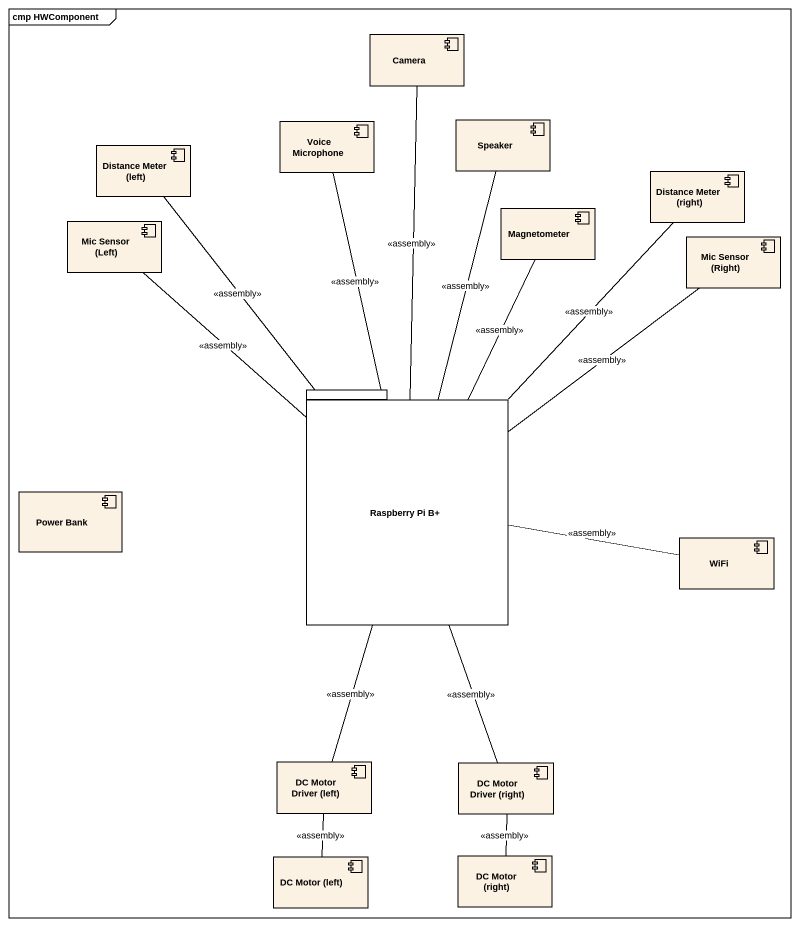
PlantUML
@startuml
mainframe cmp HWComponent
component Camera
component "Voice Microphone" as Voice_Microphone
component Speaker
component "Distance Meter (left)" as Distance_Meter_left
component "Distance Meter (right)" as Distance_Meter_right
component "Mic Sensor (Left)" as Mic_Sensor_Left
component Magnetometer
component "Mic Sensor (Right)" as Mic_Sensor_Right
package "Raspberry Pi B+" as Raspberry_Pi_B {
}
component "Power Bank" as Power_Bank
component WiFi
component "DC Motor Driver (left)" as DC_Motor_Driver_left
component "DC Motor Driver (right)" as DC_Motor_Driver_right
component "DC Motor (left)" as DC_Motor_left
component "DC Motor (right)" as DC_Motor_right
Camera -- Raspberry_Pi_B : <<assembly>>
Voice_Microphone -- Raspberry_Pi_B : <<assembly>>
Distance_Meter_left -- Raspberry_Pi_B : <<assembly>>
Distance_Meter_right -- Raspberry_Pi_B : <<assembly>>
Mic_Sensor_Left -- Raspberry_Pi_B : <<assembly>>
Magnetometer -- Raspberry_Pi_B : <<assembly>>
Mic_Sensor_Right -- Raspberry_Pi_B : <<assembly>>
Raspberry_Pi_B -up- Speaker : <<assembly>>
Raspberry_Pi_B -- DC_Motor_Driver_left : <<assembly>>
Raspberry_Pi_B -- DC_Motor_Driver_right : <<assembly>>
WiFi -left- Raspberry_Pi_B : <<assembly>>
DC_Motor_Driver_left -- DC_Motor_left : <<assembly>>
DC_Motor_Driver_right -- DC_Motor_right : <<assembly>>
@enduml
